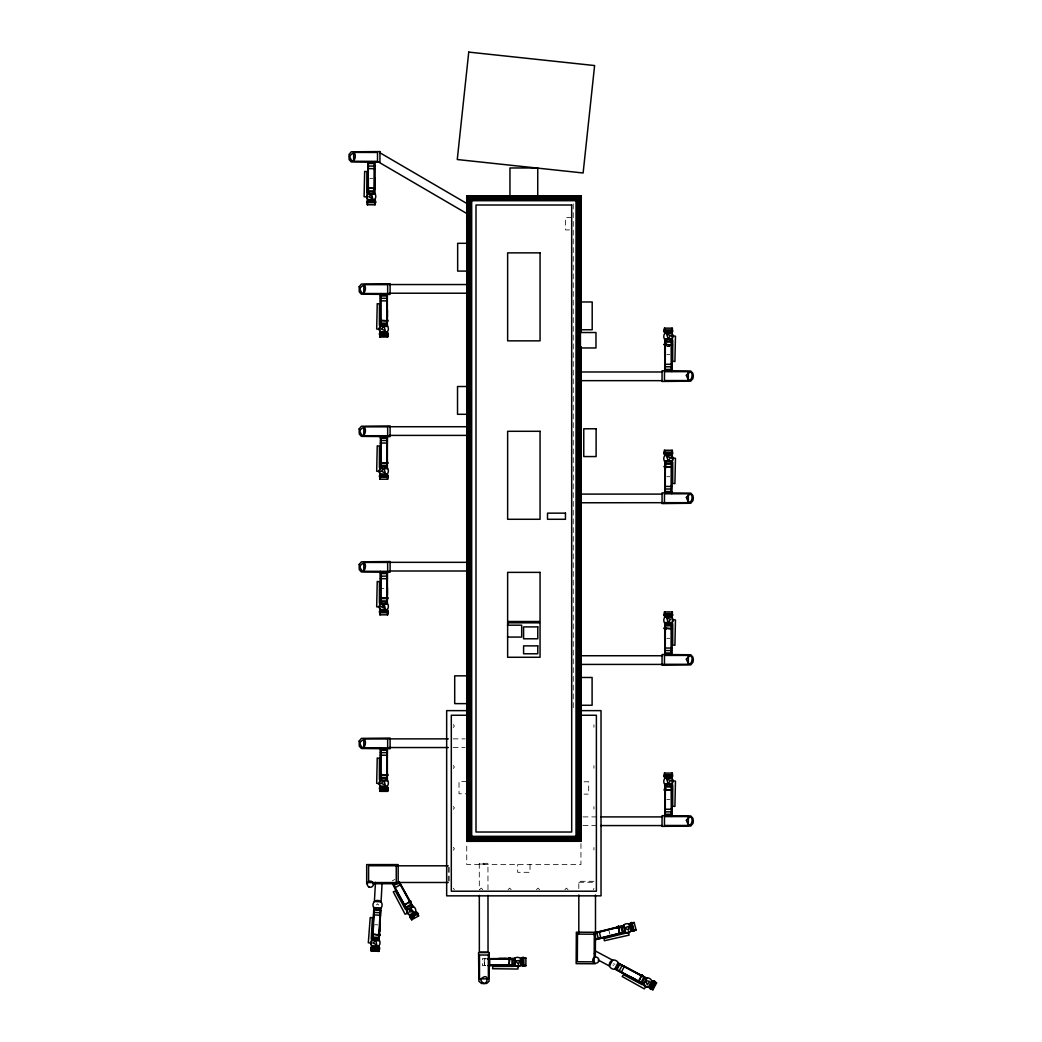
<?xml version="1.0" encoding="UTF-8"?>
<svg xmlns="http://www.w3.org/2000/svg" width="1042" height="1042" viewBox="0 0 1042 1042"><rect width="100%" height="100%" fill="white"/><g stroke="black" fill="none" stroke-linecap="round" stroke-linejoin="round"><path stroke-width="0.75" stroke-dasharray="5 3.75" d="M479.698 889.673L481.248 888.123L482.785 889.673M508.105 889.673L509.642 888.123L511.192 889.673M536.5 889.673L538.05 888.123L539.587 889.673M564.907 889.673L566.444 888.123L567.994 889.673M593.302 889.673L593.94 888.422M376.436 904.925L377.608 903.87L378.65 905.042M593.94 724.815L593.94 727.303M593.94 765.714L593.94 768.214M593.94 806.612L593.94 809.113M593.94 847.524L593.94 850.012M392.326 880.829L394.801 879.461M453.322 727.524L454.39 726.066L453.322 724.594M453.322 768.436L454.39 766.964L453.322 765.492M453.322 809.334L454.39 807.863L453.322 806.404M453.322 850.233L454.39 848.774L453.322 847.302M484.569 965.621L485.442 965.621L484.634 965.621L484.517 958.848L486.184 958.835M486.184 958.692L482.407 958.64L482.459 965.713L485.377 965.621M571.693 217.57L565.519 217.57L565.519 229.917L571.693 229.917M453.114 738.869L465.045 738.869M453.114 747.544L465.045 747.544M466.738 781.435L459.014 781.435L459.014 793.783L466.738 793.783M584.041 781.774L588.678 781.774L588.678 794.121L584.041 794.121M583.025 816.902L599.905 816.902M583.025 825.577L599.905 825.577M479.281 864.065L487.956 864.052M593.966 881.298L578.818 881.298L578.818 890.22M578.818 882.261L595.49 882.261M666.854 346.504L669.785 346.517L665.382 346.504M369.806 178.364L372.736 178.377M666.828 354.567L669.759 354.567M666.828 476.676L669.759 476.689M380.916 588.417L383.847 588.417M666.828 638.316L669.759 638.329M666.828 799.474L669.759 799.488M613.634 963.629L614.936 964.332M374.99 924.697L377.907 924.853M453.322 888.201L454.39 889.673M612.93 964.944L613.412 965.608M609.14 931.209L609.844 934.062M484.283 959.174L484.335 965.166M487.982 889.673L487.943 863.336L479.268 863.349L479.307 889.686M580.954 843.512L580.954 864.586L466.738 864.586L466.738 843.512M573.243 203.88L573.243 710.631M530.026 864.586L530.026 872.31L517.679 872.31L517.679 864.586M449.167 867.335L449.167 880.972M448.203 867.335L448.203 882.483"/><path stroke-width="1.5" d="M379.575 334.873L379.575 333.323L388.223 333.336L388.223 334.873M379.575 477.054L379.575 475.517L388.223 475.53L388.223 477.067M379.575 612.657L379.575 611.107L388.223 611.12L388.223 612.67M379.575 789.198L379.575 787.648L388.223 787.661L388.223 789.211M380.187 334.873L380.538 331.786L387.272 331.786L387.598 333.336L387.598 334.873L380.187 334.873L380.2 333.323M380.187 477.054L380.538 473.967L387.272 473.98L387.598 475.517L387.598 477.067L380.187 477.054L380.2 475.517M387.298 611.12L387.598 612.67L380.187 612.657L380.538 609.57L387.272 609.583L387.598 611.12M387.298 787.661L387.598 789.211L380.187 789.198L380.538 786.111L387.272 786.111L387.598 787.661M672.572 775.248L663.923 775.235L663.923 776.772L672.364 776.785M367.201 201.054L367.188 204.766L375.211 204.779L375.224 201.08M367.5 204.766L367.5 201.067M374.716 201.08L375.016 202.617L367.605 202.604L367.956 199.517L374.69 199.53L374.899 204.779M367.995 163.438L367.982 193.838L374.469 193.851L374.625 163.451M368.321 186.414L368.347 178.364M374.846 185.098L374.86 177.687M375.016 189.162L375.016 187.3M375.641 202.617L375.641 201.08L366.992 201.067M379.575 333.323L379.575 334.56L388.223 334.573M379.575 475.517L379.575 476.741L388.223 476.754M379.77 333.323L379.77 337.022L387.793 337.035L387.806 333.336M379.575 611.107L379.575 612.344L388.223 612.357M379.77 475.517L379.77 479.216L387.793 479.229L387.806 475.53M380.083 337.022L380.083 333.323M379.575 787.648L379.575 788.885L388.223 788.898M379.77 611.107L379.77 614.819L387.793 614.832L387.806 611.12M380.343 293.584L380.265 326.393L387.337 326.406L387.337 295.707M380.083 479.216L380.083 475.517M380.551 443.032L380.265 468.587L387.337 468.6L387.416 435.777M380.343 435.764L380.343 437.953L387.416 437.966M380.083 614.819L380.083 611.107M380.239 595.125L380.252 587.714M380.369 462.361L379.692 462.974L387.95 462.987L380.043 462.974M380.551 443.097L380.421 437.874M380.083 791.347L380.083 787.648M380.343 571.368L380.265 604.178L387.337 604.204L387.416 571.381M380.63 440.597L380.564 468.275L387.051 468.301L387.337 437.9M380.239 771.666L380.252 764.255M380.551 573.478L380.564 603.878L387.051 603.891L387.337 573.491M380.343 747.909L380.265 780.718L387.337 780.745L387.337 750.032L387.051 780.432L380.564 780.419L380.551 750.019L387.416 750.11M387.194 295.707L387.051 326.107L380.564 326.094L380.421 295.759M387.598 319.568L387.598 321.418M387.416 317.354L387.442 309.943M387.481 337.035L387.494 333.336M387.481 479.229L387.494 475.53M387.598 463.599L387.598 461.749M387.481 614.832L387.494 611.12M387.598 599.202L387.598 597.353M387.416 595.138L387.442 587.727M387.481 791.373L387.494 787.661M387.598 775.743L387.598 773.893M664.34 331.864L664.353 328.152L672.377 328.165L672.364 331.877M664.34 453.973L664.353 450.274L672.377 450.287L672.364 453.999M664.705 355.257L664.718 347.846M664.653 328.152L664.874 333.401L671.608 333.414L672.064 328.165M664.34 615.614L664.353 611.914L672.377 611.928L672.364 615.627L663.923 615.614C661.735 612.852 674.76 612.878 672.572 615.627M664.653 450.274L664.874 455.523L671.608 455.536L672.064 450.287M664.718 371.603L664.796 338.78L671.869 338.806L671.803 371.616M664.535 615.614L664.535 614.077L671.947 614.077L671.947 615.627L671.608 617.164L664.874 617.164L664.653 611.914M664.718 493.726L664.796 460.903L671.869 460.916L671.582 491.629M664.952 369.415L665.096 339.093L671.582 339.106L671.725 369.506M664.848 776.772L664.535 775.235L671.947 775.248L671.608 778.335L664.874 778.322L664.353 773.073L672.377 773.086L672.572 776.785M664.705 639.007L664.718 631.595M664.653 776.772L664.653 773.073M664.718 655.353L664.796 622.543L671.869 622.556L671.803 655.366M664.718 816.511L664.731 814.336L671.803 814.349L671.582 784.014L665.096 784.001L664.952 811.861M664.809 811.861L671.595 811.822M664.952 814.336L664.965 809.191M664.874 789.927L672.455 789.953L664.184 789.927L665.916 789.315M671.582 491.55L671.595 489.818M665.916 467.129L664.197 466.516L672.455 467.155L671.777 466.529M672.103 345.644L672.103 343.795M671.803 493.739L671.803 491.55L664.731 491.537L665.096 461.202L671.582 461.228L671.725 489.011L664.809 489.011M672.103 467.767L672.103 465.917M672.103 629.407L672.103 627.558M672.064 615.627L672.064 611.928M672.754 339.966L672.702 361.248L674.916 361.522L675.463 336.201L671.426 335.693M671.803 816.537L671.869 783.714L664.796 783.701L664.822 809.256L671.816 809.217M672.064 776.785L672.064 773.086M672.103 790.565L672.103 788.716M672.754 462.088L672.702 483.358L674.916 483.644L675.463 458.324L671.426 457.816M672.754 623.728L672.702 644.998L674.916 645.272L675.463 619.964L672.767 619.625M672.754 784.887L672.702 806.156L674.916 806.43L675.463 781.122L671.426 780.614M595.321 957.481L595.49 932.29L576.343 932.173L576.148 963.655L595.282 963.772M370.9 948.754L370.978 947.204L379.614 947.686L379.535 949.223M371.512 948.78L372.02 945.719L378.741 946.084L378.91 949.184L371.512 948.78L371.903 947.256M371.226 939.116L372.398 917.872L370.21 917.481L368.321 942.736L370.991 943.205M371.186 947.217L370.978 950.916L378.988 951.359L379.197 947.66M371.486 947.23L371.291 950.929L378.689 951.346L378.884 947.647M372.072 935.325L372.15 934.101M373.961 909.679L372.346 940.04L378.832 940.405L380.721 910.057L379.106 940.718L372.046 940.327L373.857 907.556L380.916 907.96L380.799 910.135L373.739 909.744M375.459 882.366L374.404 901.473A5.119 5.119 0 0 0 374.026 908.129A5.119 5.119 0 0 0 380.682 908.494A5.119 5.119 0 0 0 381.059 901.838L382.114 882.73M373.075 932.655L373.518 924.619M379.666 931.678L380.07 924.28M406.875 908.741L406.667 911.216L409.363 914.915A5.119 5.119 0 0 0 415.55 912.427A5.119 5.119 0 0 0 413.062 906.24A5.119 5.119 0 0 0 406.875 908.741A5.119 5.119 0 0 0 409.363 914.915M518.369 964.983L517.9 969.034L492.579 968.721L492.84 966.52L514.11 966.351M379.249 329.311L380.903 325.039A5.119 5.119 0 0 1 387.52 325.872A5.119 5.119 0 0 1 386.699 332.489A5.119 5.119 0 0 1 380.083 331.656L379.249 329.311L380.03 329.038M379.249 471.505L380.903 467.233A5.119 5.119 0 0 1 387.52 468.053A5.119 5.119 0 0 1 386.699 474.67A5.119 5.119 0 0 1 380.083 473.85L379.249 471.505L380.03 471.231M379.249 607.108L380.903 602.823A5.119 5.119 0 0 1 387.52 603.657A5.119 5.119 0 0 1 386.699 610.273A5.119 5.119 0 0 1 380.083 609.44L379.249 607.108L380.03 606.822M379.249 783.636L380.903 779.364A5.119 5.119 0 0 1 387.52 780.197A5.119 5.119 0 0 1 386.699 786.814A5.119 5.119 0 0 1 380.083 785.981L379.249 783.636L380.03 783.363M672.885 335.876L671.23 340.161A5.119 5.119 0 0 1 664.614 339.327A5.119 5.119 0 0 1 665.447 332.711A5.119 5.119 0 0 1 672.064 333.544L672.885 335.876L672.116 336.162M672.885 780.797L671.23 785.069A5.119 5.119 0 0 1 664.614 784.248A5.119 5.119 0 0 1 665.447 777.632A5.119 5.119 0 0 1 672.064 778.452L672.885 780.797L672.116 781.07M366.667 197.055L368.334 192.783A5.119 5.119 0 0 1 374.938 193.617A5.119 5.119 0 0 1 374.117 200.233A5.119 5.119 0 0 1 367.5 199.4L366.667 197.055L367.448 196.782M645.793 986.748L642.784 983.283A5.119 5.119 0 0 1 646.613 977.826A5.119 5.119 0 0 1 652.084 981.655A5.119 5.119 0 0 1 648.254 987.113L645.793 986.748L643.917 983.622L642.875 983.804M370.874 943.192L372.749 939.011A5.119 5.119 0 0 1 379.314 940.184A5.119 5.119 0 0 1 378.129 946.748A5.119 5.119 0 0 1 371.577 945.576L370.874 943.192L371.668 942.958M367.605 202.604L367.917 201.067M380.187 612.657L380.499 611.107M380.187 789.198L380.499 787.648M671.634 331.877L671.947 330.327L664.535 330.314L664.848 331.864M671.634 615.627L671.947 614.077M671.634 776.785L671.947 775.248M594.409 953.482L595.659 951.125L612.553 960.125A5.119 5.119 0 0 1 618.44 963.251A5.119 5.119 0 0 1 615.314 969.138A5.119 5.119 0 0 1 609.427 966.012L598.16 960.008M616.643 970.089L619.977 963.837L618.049 962.821L614.715 969.06L643.695 984.482L647.017 978.243L624.497 966.247M619.117 971.066L622.178 965.348L621.345 964.658M621.175 972.499L624.418 966.299M638.173 980.262L638.082 981.772M640.439 976.028L641.077 974.804L642.719 975.677M650.573 988.923L654.637 981.277M652.995 989.626L648.567 986.774L651.732 980.822L654.61 981.968L651.133 988.519L649.921 987.516M652.032 989.47L655.796 982.385M671.23 462.27L672.611 460.212L672.064 455.654A5.119 5.119 0 0 0 665.447 454.833A5.119 5.119 0 0 0 664.614 461.45A5.119 5.119 0 0 0 671.23 462.27A5.119 5.119 0 0 0 672.064 455.654M671.23 623.911L672.611 621.84L672.064 617.294A5.119 5.119 0 0 0 665.447 616.46A5.119 5.119 0 0 0 664.614 623.077A5.119 5.119 0 0 0 671.23 623.911A5.119 5.119 0 0 0 672.064 617.294M643.305 983.192L642.237 984.716L623.468 974.713L622.191 976.536L644.308 988.871L645.858 986.644M580.954 346.804L580.954 841.285L466.738 841.285L471.674 836.335L471.674 200.702L466.738 195.753L466.738 841.285L580.902 841.22L576.018 836.335L576.018 200.702L580.954 195.753L580.954 332.346M410.665 910.161L411.85 910.317M628.73 932.538L630.801 931.17A5.119 5.119 0 0 0 629.993 924.541A5.119 5.119 0 0 0 623.377 925.361A5.119 5.119 0 0 0 624.184 931.978L626.529 932.811L628.73 932.538L628.274 931.848M411.981 919.617L410.274 916.322L411.03 917.676L417.503 914.081L416.761 912.727L418.454 916.022M410.34 917.702L417.894 913.508M392.209 883.382L394.827 887.823M399.373 882.313L412.762 906.683L407.083 909.822L393.681 885.596L399.464 882.196M394.71 887.888L400.818 884.489M409.753 902.984L410.952 902.32L410.053 900.692L409.154 901.903M414.065 917.403L411.251 918.953L411.707 919.76L418.728 915.879L416.93 912.636L409.91 916.517L411.707 919.76M630.605 923.459L629.186 924.163L630.814 930.688L633.888 930.272L632.09 923.082L630.605 923.459L632.09 923.082M407.617 913.222L405.104 914.238L393.277 891.848L395.335 891.014L405.638 909.64M515.998 966.194L520.531 965.608A5.119 5.119 0 0 0 521.3 958.979A5.119 5.119 0 0 0 514.67 958.223A5.119 5.119 0 0 0 513.914 964.84A5.119 5.119 0 0 0 520.531 965.608M384.433 606.822L383.248 606.965M631.947 922.483L630.449 922.86L632.546 931.248L634.044 930.871M598.382 938.972L596.714 932.251M630.553 923.264L634.148 922.365L636.089 930.154L632.494 931.053M619.039 926.377L617.242 926.82L617.58 928.148M600.908 938.425L599.202 931.561L623.95 925.4L625.656 932.264L595.842 939.597L594.565 934.166M630.631 923.564L634.226 922.665M594.266 933.007L599.228 931.626M596.858 932.434L623.728 925.752L625.291 932.056L595.868 939.441M594.057 933.398L620.915 926.716L622.361 932.525L595.503 939.207L594.422 934.843M620.863 933.697L619.065 934.153L618.74 932.811M632.416 930.753L636.011 929.855M624.731 933.398L604.086 938.529L604.36 940.744L629.055 935.117L628.717 932.421M522.146 958.366L523.683 958.054L523.748 965.452L522.198 965.166M633.888 930.272L632.39 930.649M523.67 957.429L522.133 957.442L522.211 966.09L525.91 965.856L525.845 957.832L520.596 958.419L520.648 965.139L525.91 965.556M522.146 958.171L525.845 958.145M488.06 958.679L489.662 958.666L489.766 965.66M488.06 958.822L489.662 958.809M498.753 958.458L506.151 958.406M488.008 958.679L515.217 958.393L515.269 965.465L488.06 965.595M488.008 958.822L514.917 958.692L514.969 965.179L488.06 965.452M488.893 959.135L511.961 958.966L512.013 964.944L488.945 965.126M499.444 959.122L507.506 959.057M498.805 965.647L506.217 965.595M466.738 195.753L466.985 841.037L466.985 196L580.954 195.753L466.803 195.818L466.985 841.037L580.72 841.037L580.72 347.103L580.954 841.285L580.759 347.142M466.738 841.285L580.72 841.037M466.985 196L580.72 196L580.72 332.476M471.674 200.702L576.018 200.702M466.92 243.307L457.659 243.307L457.659 271.089L466.92 271.089M389.07 284.544L467.519 284.544M389.07 293.219L467.519 293.219M581.397 301.972L592.195 301.972L592.195 329.754L581.397 329.754M580.537 332.528L595.972 332.528L595.972 347.963L580.537 347.963M580.707 371.981L662.347 371.981M580.707 380.656L662.347 380.656M466.79 386.517L457.529 386.517L457.529 414.299L466.79 414.299M389.07 426.725L467.519 426.725M389.07 435.4L467.519 435.4M580.707 494.103L662.347 494.103M580.707 502.778L688.332 502.661L688.332 493.791L664.47 493.791L664.47 502.661M389.07 562.328L467.519 562.328M389.07 571.003L467.519 571.003M507.636 621.501L539.326 621.501L539.326 622.829L507.636 622.829M507.493 625.187L521.69 625.187L521.69 637.079L507.493 637.079M580.707 655.744L662.347 655.744M580.707 664.418L664.666 664.418M467.05 675.841L454.703 675.841L454.703 703.624L467.05 703.624M581.293 677.482L592.103 677.482L592.103 705.265L581.293 705.265M466.738 710.631L446.666 710.631L446.666 895.846L601.026 895.846L601.026 710.631L580.954 710.631M466.738 715.255L451.303 715.255L451.303 891.21L596.389 891.21L596.389 715.255L580.954 715.255M389.07 738.869L448.307 738.869M389.07 747.544L448.307 747.544M600.635 816.902L662.347 816.902M600.635 825.577L662.347 825.577M471.674 836.335L576.018 836.335M397.197 865.811L448.203 865.811M397.197 882.483L448.203 882.483M372.984 883.72L398.174 883.72L398.174 864.586L366.68 864.586L366.68 883.72M366.992 202.291L375.641 202.317M380.551 298.286L387.194 298.325M387.324 300.851L380.551 300.838M380.043 320.168L387.95 320.806L379.692 320.78L380.369 320.168M380.043 320.78L381.411 320.78M379.77 336.097L387.793 336.11M665.929 343.782L664.549 343.782L664.549 345.631L665.916 345.631M664.549 344.394L665.916 344.407M664.549 345.019L665.916 345.019M671.595 364.283L664.744 364.296M380.551 440.479L387.194 440.492M387.181 443.045L380.33 443.071M671.947 453.986L671.947 452.449L664.535 452.436L664.848 453.986M381.424 461.736L380.043 461.736L380.043 463.586L381.411 463.586M380.043 462.348L381.411 462.361M665.929 465.904L664.549 465.904L664.549 467.754L665.916 467.754M664.549 466.516L665.916 466.516M381.424 597.34L380.043 597.34L380.043 599.189L381.411 599.189M380.043 597.952L381.411 597.952M380.369 598.564L387.272 598.577M664.549 628.769L665.916 628.769M665.916 629.394L664.549 629.381L664.549 627.531L665.929 627.531M664.965 648.033L671.816 648.059M387.194 752.65L380.408 752.637M380.043 774.493L387.95 775.131L379.692 775.105L380.369 774.493M380.043 775.105L381.411 775.105M664.549 789.927L665.916 789.927M379.77 790.422L387.793 790.435M367.839 166.043L374.768 166.069M367.761 168.622L374.833 168.648M368.842 187.286L367.474 187.286L367.461 189.136L368.842 189.136M380.343 295.759L387.416 295.772M381.424 319.555L380.043 319.542L380.043 321.405L381.411 321.405M665.03 366.771L671.517 366.784M664.731 369.415L671.803 369.441M664.874 467.142L671.777 467.155M664.744 486.406L671.816 486.432M380.343 573.543L387.416 573.569M387.324 576.096L380.63 576.2M380.33 578.675L387.403 578.688M381.411 598.577L379.692 597.952L387.95 597.978L387.272 598.59M665.03 650.521L671.517 650.547M380.33 755.216L387.403 755.229M381.424 773.88L380.043 773.867L380.043 775.73L381.411 775.73M665.929 788.703L664.549 788.69L664.549 790.552L665.916 790.552M373.883 912.401L380.356 912.753M373.531 914.889L380.512 915.254M378.35 933.814L379.718 933.893L379.614 935.742L378.246 935.664M370.913 948.441L379.548 948.91M368.647 193.2L366.81 192.965L366.875 171.696L364.661 171.409L364.101 196.73L366.797 197.068M381.229 325.456L379.392 325.221L379.444 303.951L377.23 303.678L376.683 328.998L379.379 329.324M381.229 467.65L379.392 467.415L379.444 446.145L377.23 445.859L376.683 471.179L379.379 471.518M381.229 603.24L379.392 603.018L379.444 581.736L377.23 581.462L376.683 606.783L379.379 607.121M381.229 779.781L379.392 779.546L379.444 758.276L377.23 758.003L376.683 783.323L379.379 783.662M653.113 981.525L654.61 981.968M654.91 981.434L653.542 980.704L649.492 988.337L650.846 989.066M653.204 981.343L656.473 983.088M619.873 963.876L624.418 966.455M622.178 965.348L646.613 978.36L643.552 984.078L616.695 969.855M630.045 976.536L636.18 979.78M379.874 152.744L467.571 203.932M378.311 161.875L467.415 213.884M371.147 195.818L371.903 196.586M416.761 912.727L415.706 911.542L409.819 914.811L410.274 916.322M367.917 193.109L368.555 193.929M380.499 325.365L381.138 326.185M380.499 467.545L381.138 468.379M380.499 603.149L381.138 603.982M380.499 779.69L381.138 780.523M418.05 913.782L417.295 912.427L409.74 916.621L410.483 917.963M399.503 882.261L413.166 906.801L406.979 910.226L394.631 887.914M399.203 882.691L411.108 904.222L405.872 907.113L392.469 882.887M403.449 904.352L404.348 905.967M517.913 965.673L518.2 966.455M631.647 922.561L633.744 930.949M664.535 614.077L664.848 615.614M378.689 947.634L378.91 949.184M523.371 957.429L523.436 966.077M522.133 957.858L522.198 965.895M510.228 959.565L510.215 958.197L508.366 958.21L508.379 959.578M487.982 895.352L488.034 952.114L479.359 952.114L479.307 895.365M595.49 895L595.49 933.254M578.818 895L578.818 933.254M537.737 195.753L537.737 167.97L509.955 167.97L509.955 195.753M672.064 778.452A5.119 5.119 0 0 1 671.23 785.069M672.064 333.544A5.119 5.119 0 0 1 671.23 340.161M367.5 199.4A5.119 5.119 0 0 1 368.334 192.783M380.083 331.656A5.119 5.119 0 0 1 380.903 325.039M380.083 473.85A5.119 5.119 0 0 1 380.903 467.233M380.083 609.44A5.119 5.119 0 0 1 380.903 602.823M380.083 785.981A5.119 5.119 0 0 1 380.903 779.364M630.801 931.17A5.119 5.119 0 0 1 624.184 931.978M648.254 987.113A5.119 5.119 0 0 1 642.784 983.283M371.577 945.576A5.119 5.119 0 0 1 372.749 939.011M663.923 330.314L672.572 330.327L672.572 331.877L663.923 331.864L663.923 330.314M663.923 452.436L672.572 452.449L672.572 453.986L663.923 453.973L663.923 452.436M353.681 152.406L353.655 161.289L377.517 161.341L377.53 152.471L353.681 152.406M367.11 187.899L375.38 188.537L367.11 187.899M367.852 163.438L367.696 194.138L374.768 194.151L374.768 163.451L367.774 163.503M368.321 163.19L368.243 190.881L374.234 190.894L374.299 163.216L368.321 163.19M379.965 151.572L379.939 162.252L351.232 161.953L349.122 159.582L349.031 154.45L351.258 151.806L379.965 151.572M379.77 787.648L379.77 791.347L387.793 791.373L387.806 787.661L379.77 787.648M380.877 295.459L380.825 323.137L386.803 323.15L386.869 295.472L380.877 295.459M380.877 437.64L380.825 465.331L386.803 465.344L386.869 437.653L380.877 437.64M380.877 573.243L380.825 600.921L386.803 600.934L386.869 573.256L380.877 573.243M380.877 749.784L380.825 777.462L386.803 777.475L386.869 749.797L380.877 749.784M664.197 344.394L672.455 345.032L664.197 344.394M664.197 628.157L672.455 628.782L664.197 628.157M665.33 342.05L665.278 369.728L671.256 369.741L671.322 342.063L665.33 342.05M665.33 464.159L665.278 491.85L671.256 491.863L671.322 464.172L665.33 464.159M665.096 622.842L664.809 653.243L671.582 653.256L671.582 622.856L665.096 622.842M665.33 625.799L665.278 653.477L671.256 653.49L671.322 625.812L665.33 625.799M665.33 786.957L665.278 814.636L671.256 814.662L671.322 786.971L665.33 786.957M577.502 934.101L577.32 961.74L594.135 961.857L594.305 934.205L577.502 934.101M489.258 952.583L489.05 981.29L486.692 983.414L481.56 983.518L478.903 981.303L478.565 952.596L489.258 952.583M624.679 927.862L628.573 930.206L628.639 926.364L624.679 927.862M371.786 934.075L380.004 935.143L371.786 934.075M374.299 909.471L372.762 937.11L378.741 937.435L380.278 909.796L374.299 909.471M359.711 288.491C364.739 303.574 369.532 276.781 359.711 288.491M359.711 430.672C364.739 445.768 369.532 418.962 359.711 430.672M359.711 566.275C364.739 581.358 369.532 554.565 359.711 566.275M359.711 742.816C364.739 757.899 369.532 731.106 359.711 742.816M686.365 375.315C691.393 390.398 696.186 363.606 686.365 375.315M686.365 497.425C691.393 512.521 696.186 485.728 686.365 497.425M686.365 659.065C691.393 674.161 696.186 647.356 686.365 659.065M686.365 820.223C691.393 835.319 696.186 808.527 686.365 820.223M349.578 156.235C354.567 171.331 359.425 144.551 349.578 156.235M468.744 52.1L457.269 159.53L583.116 172.985L594.604 65.555L468.744 52.1M480.518 979.35C486.51 992.622 491.655 969.021 480.518 979.35M359.177 286.706L359.269 291.825L361.392 294.196L390.099 294.43L390.099 283.75L361.392 284.049L359.177 286.706M359.177 428.9L359.269 434.019L361.392 436.377L390.099 436.624L390.099 425.931L361.392 426.243L359.177 428.9M359.177 564.49L359.269 569.622L361.392 571.98L390.099 572.227L390.099 561.534L361.392 561.833L359.177 564.49M359.177 741.031L359.269 746.163L361.392 748.521L390.099 748.755L390.099 738.075L361.392 738.374L359.177 741.031M693.347 375.928L692.969 378.493L690.755 381.151L662.048 381.45L662.048 370.757L690.755 371.004L692.878 373.362L693.347 375.928M693.347 498.05L692.969 500.603L690.755 503.26L662.048 503.573L662.048 492.879L690.755 493.127L692.878 495.484L693.347 498.05M693.347 659.677L692.969 662.243L690.755 664.9L662.048 665.2L662.048 654.519L690.755 654.754L692.878 657.124L693.347 659.677M693.347 820.849L692.969 823.401L690.755 826.059L662.048 826.371L662.048 815.678L690.755 815.925L692.878 818.283L693.347 820.849M515.347 960.958L518.59 964.15L519.554 960.437L515.347 960.958M410.288 908.311L409.219 912.011L413.44 911.594L410.288 908.311M612.553 960.125L609.427 966.012A5.119 5.119 0 0 1 612.553 960.125M619.443 964.176L616.63 969.464L641.064 982.476L643.878 977.188L619.443 964.176M641.794 974.791L638.446 982.372L641.794 974.791M653.347 981.069L649.583 988.155L652.852 989.9L656.616 982.814L653.347 981.069M645.91 980.561L647.225 984.911L649.648 981.434L645.91 980.561M384.094 326.341L381.372 329.051L385.253 330.731L384.094 326.341M384.094 468.522L381.372 471.231L385.253 472.912L384.094 468.522M384.094 604.126L381.372 606.835L385.253 608.515L384.094 604.126M666.88 334.469L668.052 338.858L670.592 335.472L666.88 334.469M666.88 456.591L668.052 460.981L670.592 457.594L666.88 456.591M384.094 780.666L381.372 783.376L385.253 785.056L384.094 780.666M666.88 618.219L668.052 622.621L670.592 619.222L666.88 618.219M666.88 779.39L668.052 783.779L670.592 780.393L666.88 779.39M371.512 194.072L368.79 196.782L372.684 198.475L371.512 194.072M375.862 940.47L372.997 943.036L376.8 944.925L375.862 940.47M410.665 901.069L403.736 905.602L410.665 901.069M618.362 926.169L619.756 934.348L618.362 926.169M509.603 957.832L509.043 966.103L509.603 957.832M580.42 196.3L467.272 196.3L467.272 840.738L580.42 840.738L580.42 196.3M580.016 196.704L467.676 196.704L467.676 840.334L580.016 840.334L580.016 196.704M579.508 197.198L468.184 197.198L468.184 839.839L579.508 839.839L579.508 197.198M578.922 197.798L468.77 197.798L468.77 839.24L578.922 839.24L578.922 197.798M578.258 198.449L469.434 198.449L469.434 838.589L578.258 838.589L578.258 198.449M577.542 199.165L470.15 199.165L470.15 837.872L577.542 837.872L577.542 199.165M576.786 199.921L470.906 199.921L470.906 837.117L576.786 837.117L576.786 199.921M571.693 205.013L475.999 205.013L475.999 832.024L571.693 832.024L571.693 205.013M540.056 252.867L507.636 252.867L507.636 340.851L540.056 340.851L540.056 252.867M387.663 284.648L363.814 284.648L363.814 293.531L387.663 293.531L387.663 284.648M688.332 371.668L664.47 371.668L664.47 380.551L688.332 380.551L688.332 371.668M387.663 426.842L363.814 426.842L363.814 435.725L387.663 435.725L387.663 426.842M596.115 428.783L583.767 428.783L583.767 456.565L596.115 456.565L596.115 428.783M540.056 431.297L507.636 431.297L507.636 519.281L540.056 519.281L540.056 431.297M565.454 513.146L547.519 513.146L547.519 519.281L565.454 519.281L565.454 513.146M387.663 562.433L363.814 562.433L363.814 571.316L387.663 571.316L387.663 562.433M540.056 572.371L507.636 572.371L507.636 657.268L540.056 657.268L540.056 572.371M537.789 626.893L523.592 626.893L523.592 638.785L537.789 638.785L537.789 626.893M537.789 645.871L523.592 645.871L523.592 653.777L537.789 653.777L537.789 645.871M688.332 655.418L664.47 655.418L664.47 664.301L688.332 664.301L688.332 655.418M387.663 738.973L363.814 738.973L363.814 747.856L387.663 747.856L387.663 738.973M688.332 816.576L664.47 816.576L664.47 825.459L688.332 825.459L688.332 816.576M396.247 865.746L368.594 865.746L368.594 882.561L396.247 882.561L396.247 865.746M488.359 955.019L479.476 955.019L479.502 978.881L488.385 978.868L488.359 955.019M381.059 901.838L374.404 901.473A5.119 5.119 0 0 1 381.059 901.838M594.24 962.795A3.087 3.087 0 0 0 598.889 960.151A3.087 3.087 0 0 0 594.279 957.455A3.087 3.087 0 0 0 594.24 962.795M368.79 886.885A3.087 3.087 0 0 0 373.414 884.215A3.087 3.087 0 0 0 368.79 881.545A3.087 3.087 0 0 0 368.79 886.885"/></g></svg>
